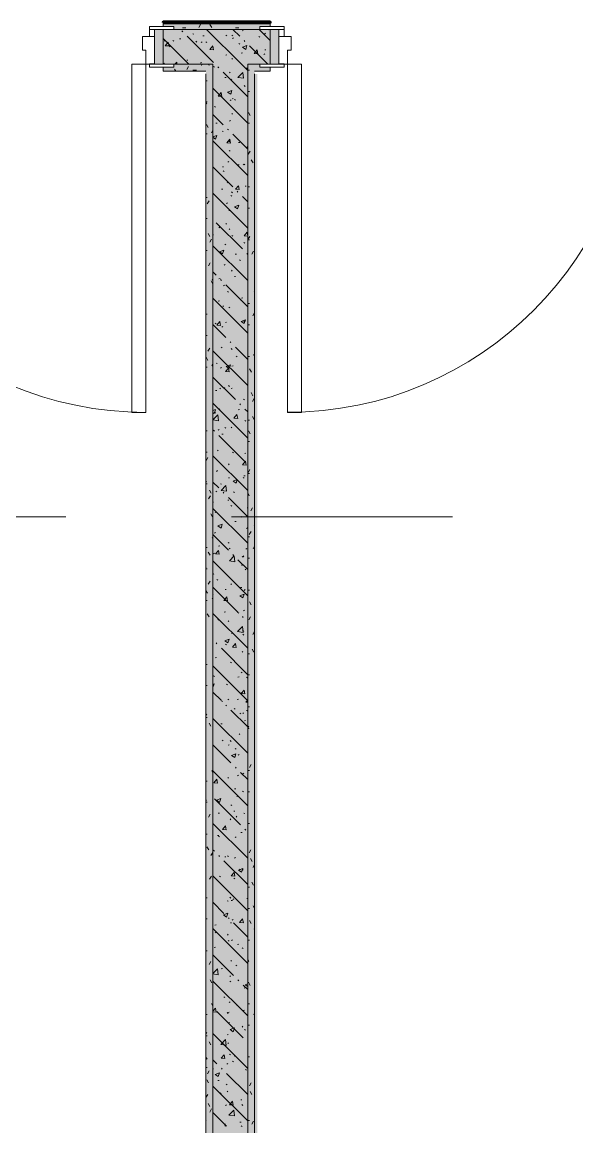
# Model space of a CAD drawing. Header units: millimetres. Extents: x -3817 to 677485, y -22715 to 103890.
# Drawn here: x 78696 to 80290, y 7959 to 11132 of the extents above; entities that cross this region are included whole.
import ezdxf

# ---------------------------------------------------------------- set-up
doc = ezdxf.new("R2010")
doc.units = ezdxf.units.MM
doc.layers.add('PDF _Геометрия', color=7, linetype='Continuous', true_color=0x1d1d1d)
doc.layers.add('PDF _Сплошная заливка', color=7, linetype='Continuous', true_color=0xffffff)

msp = doc.modelspace()

# ---------------------------------------------------------------- hatches: boundary and pattern name
at = {"layer": 'PDF _Сплошная заливка', "transparency": 33554559}
h = msp.add_hatch(color=256, dxfattribs=at)
h.paths.add_polyline_path([(81973.3, 11011.3), (82073.3, 11011.3), (82073.3, 11111.3), (80508.3, 11111.3), (80508.3, 11011.3), (81565, 11011.3)], flags=0)
h.paths.add_polyline_path([(76223.3, 11011.3), (76223.3, 11111.3), (75943.3, 11111.3), (75943.3, 11011.3), (76193.3, 11011.3)], flags=0)
h.paths.add_polyline_path([(77173.3, 11011.3), (78001.3, 11011.3), (78001.3, 11111.3), (77173.3, 11111.3)], flags=0)
h.paths.add_polyline_path([(79408.3, 11011.3), (79408.3, 11111.3), (79101.3, 11111.3), (79101.3, 11011.3), (79378.3, 11011.3)], flags=0)
h = msp.add_hatch(color=256, dxfattribs=at)
h.paths.add_polyline_path([(77971.3, 11111.3), (77971.3, 11119.3), (78001.3, 11119.3), (78001.3, 11131.4), (77173.3, 11131.4), (77173.3, 11119.3), (77203.3, 11119.3), (77203.3, 11111.3), (77854.1, 11111.3)], flags=0)
h.paths.add_polyline_path([(80873.3, 11111.3), (80873.3, 11131.4), (80508.3, 11131.4), (80508.3, 11119.3), (80538.3, 11119.3), (80538.3, 11111.3)], flags=0)
h.paths.add_polyline_path([(79378.3, 11111.3), (79378.3, 11119.3), (79408.3, 11119.3), (79408.3, 11131.4), (79101.3, 11131.4), (79101.3, 11119.3), (79131.3, 11119.3), (79131.3, 11111.3)], flags=0)
h.paths.add_polyline_path([(76193.3, 11111.3), (76193.3, 11119.3), (76223.3, 11119.3), (76223.3, 11131.4), (75953.3, 11131.4), (75953.3, 11111.3)], flags=0)
h = msp.add_hatch(color=256, dxfattribs=at)
h.paths.add_polyline_path([(78001.3, 10991.4), (78001.3, 11003.3), (77971.3, 11003.3), (77971.3, 11011.3), (77684.2, 11011.3), (77684.2, 10991.4), (77971.3, 10991.4)], flags=0)
h.paths.add_polyline_path([(79243.7, 10991.4), (79243.7, 11011.3), (79131.3, 11011.3), (79131.3, 11003.3), (79101.3, 11003.3), (79101.3, 10991.4), (79223.7, 10991.4)], flags=0)
for points in [[(79338.4, 5661.3), (79343.7, 5661.3), (79343.7, 11011.3), (79243.7, 11011.3), (79243.7, 5661.3)], [(79343.7, 5681.3), (79363.7, 5681.3), (79363.7, 10991.4), (79343.7, 10991.4), (79343.7, 6668)]]:
    msp.add_hatch(color=256, dxfattribs=at).paths.add_polyline_path(points)
h = msp.add_hatch(color=256, dxfattribs=at)
h.paths.add_polyline_path([(80508.3, 10991.4), (81953.3, 10991.4), (81953.3, 11011.3), (80538.3, 11010.9), (80538.3, 11003.3), (80508.3, 11003.3)], flags=0)
h.paths.add_polyline_path([(79408.3, 10991.4), (79408.3, 11003.3), (79378.3, 11003.3), (79378.3, 11011.3), (79343.7, 11011.3), (79343.7, 10991.4), (79378.3, 10991.4)], flags=0)

# ---------------------------------------------------------------- linework, layer by layer
at = {"layer": 'PDF _Геометрия', "color": 253, "lineweight": 13, "true_color": 0xaaaaaa}
for points in [[(79061.3, 11119.3), (79061.3, 11111.3), (79131.3, 11111.3), (79131.3, 11119.3)], [(79061.3, 11111.3), (79061.3, 11091.4), (79076.3, 11091.4), (79076.3, 11111.3)], [(79076.3, 11111.3), (79076.3, 11011.3), (79101.3, 11011.3), (79101.3, 11111.3)], [(79448.3, 11119.3), (79378.3, 11119.3), (79378.3, 11111.3), (79448.3, 11111.3)], [(79433.3, 11111.3), (79408.3, 11111.3), (79408.3, 11011.3), (79433.3, 11011.3)], [(79448.3, 11111.3), (79433.3, 11111.3), (79433.3, 11091.4), (79448.3, 11091.4)], [(79051.3, 11011.3), (79076.3, 11011.3), (79076.3, 11091.4), (79041.3, 11091.4), (79041.3, 11051.3), (79051.3, 11051.3)], [(79458.3, 11011.3), (79458.3, 11051.3), (79468.3, 11051.3), (79468.3, 11091.4), (79433.3, 11091.4), (79433.3, 11011.3)], [(79061.3, 11012.4), (79061.3, 11011.3), (79076.3, 11011.3), (79076.3, 11012.4)], [(79448.3, 11012.4), (79433.3, 11012.4), (79433.3, 11011.3), (79448.3, 11011.3)], [(79051.3, 10011.3), (79051.3, 11011.3), (79011.3, 11011.3), (79011.3, 10011.3)], [(79061.3, 11011.3), (79061.3, 11003.3), (79131.3, 11003.3), (79131.3, 11011.3)], [(79448.3, 11011.3), (79378.3, 11011.3), (79378.3, 11003.3), (79448.3, 11003.3)], [(79458.3, 10011.3), (79498.3, 10011.3), (79498.3, 11011.3), (79458.3, 11011.3)]]:
    msp.add_lwpolyline(points, close=True, dxfattribs=at)
at = {"layer": 'PDF _Геометрия', "color": 231, "lineweight": 70, "true_color": 0xff80c0}
msp.add_lwpolyline([(79101.3, 11131.4), (79408.3, 11131.4), (79408.3, 11132.4), (79101.3, 11132.4)], close=True, dxfattribs=at)
at = {"layer": 'PDF _Геометрия', "color": 9, "lineweight": 9, "true_color": 0xc0c0c0}
for points in [[(79408.3, 11119.3), (79408.3, 11131.4), (79101.3, 11131.4), (79101.3, 11119.3)], [(79101.3, 11111.3), (79101.3, 11011.3)], [(79408.3, 11011.3), (79408.3, 11111.3)], [(78223.3, 5661.3), (79243.7, 5661.3), (79243.7, 5681.3), (79243.7, 10991.4), (79243.7, 11011.3), (79131.3, 11011.3), (79243.7, 11011.3), (79243.7, 5661.3), (78223.3, 5661.3)], [(78223.3, 5211.4), (79423.7, 5211.4), (79423.7, 5461.3), (79423.7, 5661.3), (79343.7, 5661.3), (79343.7, 5681.3), (79343.7, 10991.4), (79343.7, 11011.3), (79378.3, 11011.3), (79343.7, 11011.3), (79343.7, 5661.3), (79423.7, 5661.3), (79423.7, 5681.3), (79442.2, 5681.3)], [(79101.3, 11003.3), (79101.3, 10991.4), (79223.7, 10991.4)], [(79363.7, 10991.4), (79408.3, 10991.4), (79408.3, 11003.3)]]:
    msp.add_lwpolyline(points, dxfattribs=at)
msp.add_lwpolyline([(79378.3, 11111.3), (79131.3, 11111.3)], close=True, dxfattribs=at)
at = {"layer": 'PDF _Геометрия', "color": 253, "lineweight": 9, "true_color": 0x9b9b9b}
for points in [[(79156, 11116.3), (79166, 11116.3)], [(79198.6, 11128.4), (79196.9, 11131.4)], [(79208.6, 11125.6), (79203.5, 11116.8)], [(79240.3, 11117.2), (79235.2, 11125.9)], [(79247.1, 11131.4), (79245.2, 11128)], [(79308.4, 11116.3), (79318.4, 11116.3)], [(79136.9, 10991.4), (79133.7, 10996.9)], [(79174, 11004.7), (79169, 10996)], [(79186.5, 10994.4), (79196.5, 10994.4)], [(79213, 11011.3), (79210.6, 11007.2)], [(79233.2, 11007.5), (79231, 11011.3)], [(79343.7, 10994.4), (79348.9, 10994.4)], [(79378.1, 10992.5), (79377.4, 10991.4)], [(79223.7, 10963.9), (79227, 10963.9)], [(79343.7, 10933.4), (79348.9, 10933.4)], [(79223.7, 10903), (79227, 10903)], [(79226.1, 10897.9), (79223.7, 10902)], [(79351, 10864.4), (79346, 10873.1)], [(79230.2, 10829.8), (79225.2, 10838.6)], [(79343.7, 10842), (79348.9, 10842)], [(79223.7, 10811.5), (79227, 10811.5)], [(79243.7, 10820.7), (79240, 10814.2)], [(79350.6, 10762), (79345.6, 10753.3)], [(79359.2, 10728.3), (79354.2, 10737.1)], [(79343.7, 10659.1), (79348.9, 10659.1)], [(79223.7, 10628.6), (79227, 10628.6)], [(79232.8, 10618.8), (79227.7, 10610.1)], [(79343.7, 10598.1), (79348.9, 10598.1)], [(79223.7, 10567.7), (79227, 10567.7)], [(79235.4, 10516.1), (79230.3, 10524.8)], [(79239.8, 10509.2), (79234.8, 10500.5)], [(79345, 10509), (79343.7, 10511.3)], [(79343.7, 10506.7), (79348.9, 10506.7)], [(79349.5, 10516.3), (79344.5, 10507.5)], [(79223.7, 10476.2), (79227, 10476.2)], [(79360.7, 10474.6), (79355.6, 10465.9)], [(79235.8, 10441.1), (79230.7, 10432.4)], [(79243.5, 10380), (79238.5, 10388.7)], [(79243.7, 10394), (79241.9, 10390.8)], [(79363.7, 10358), (79362.7, 10356.2)], [(79363.7, 10354.7), (79363.4, 10355.3)], [(79343.7, 10323.8), (79348.9, 10323.8)], [(79223.7, 10293.4), (79227, 10293.4)], [(79363.7, 10296.9), (79358.6, 10288.2)], [(79343.7, 10262.9), (79348.9, 10262.9)], [(79223.7, 10232.4), (79227, 10232.4)], [(79234.7, 10195.4), (79229.6, 10186.7)], [(79229.4, 10160.7), (79224.4, 10169.4)], [(79343.7, 10171.4), (79348.9, 10171.4)], [(79363.7, 10171.8), (79360.4, 10177.6)], [(79223.7, 10141), (79227, 10141)], [(79243.7, 10150.2), (79240.8, 10145.1)], [(79354.3, 10127.2), (79349.3, 10135.9)], [(79358.4, 10059.2), (79353.4, 10067.9)], [(79362.6, 10051.2), (79357.5, 10042.5)], [(79362.5, 9991.1), (79357.4, 9999.8)], [(79343.7, 9988.6), (79348.9, 9988.6)], [(79223.7, 9958.1), (79227, 9958.1)], [(79351.3, 9949.5), (79346.3, 9958.2)], [(79343.7, 9927.6), (79348.9, 9927.6)], [(79223.7, 9897.1), (79227, 9897.1)], [(79229.5, 9881.6), (79224.5, 9872.9)], [(79344.2, 9839.8), (79343.7, 9840.7)], [(79350.3, 9847.1), (79345.3, 9838.4)], [(79225.4, 9813.6), (79223.7, 9810.7)], [(79343.7, 9836.1), (79348.9, 9836.1)], [(79223.7, 9805.7), (79227, 9805.7)], [(79238.7, 9778.9), (79233.6, 9787.6)], [(79348.3, 9771.8), (79343.7, 9779.7)], [(79236.6, 9772), (79231.5, 9763.3)], [(79242.7, 9710.8), (79237.7, 9719.5)], [(79357.4, 9737.4), (79352.4, 9728.7)], [(79363.7, 9684.1), (79362.6, 9686.1)], [(79243.7, 9648.1), (79241.8, 9651.5)], [(79343.7, 9653.3), (79348.9, 9653.3)], [(79353.3, 9669.4), (79348.3, 9660.7)], [(79223.7, 9622.8), (79227, 9622.8)], [(79363.7, 9626.5), (79359.4, 9619)], [(79235.7, 9601.2), (79230.6, 9609.9)], [(79343.7, 9592.3), (79348.9, 9592.3)], [(79224.3, 9567.9), (79223.7, 9566.9)], [(79223.7, 9561.8), (79227, 9561.8)], [(79224.5, 9559.5), (79223.7, 9560.9)], [(79235.5, 9526.2), (79230.4, 9517.5)], [(79228.6, 9491.5), (79223.7, 9499.9)], [(79343.7, 9500.9), (79348.9, 9500.9)], [(79223.7, 9470.4), (79227, 9470.4)], [(79243.7, 9479.6), (79241.6, 9475.9)], [(79353.5, 9458), (79348.5, 9466.7)], [(79232.7, 9423.5), (79227.6, 9432.2)], [(79352.2, 9423.6), (79347.2, 9414.9)], [(79363.4, 9382), (79358.3, 9373.3)], [(79361.7, 9322), (79356.6, 9330.7)], [(79343.7, 9318), (79348.9, 9318)], [(79223.7, 9287.5), (79227, 9287.5)], [(79343.7, 9257), (79348.9, 9257)], [(79223.7, 9226.5), (79227, 9226.5)], [(79226.2, 9144.4), (79223.7, 9140.2)], [(79343.7, 9165.6), (79348.9, 9165.6)], [(79223.7, 9135.1), (79227, 9135.1)], [(79237.9, 9109.7), (79232.8, 9118.4)], [(79347, 9109.9), (79343.7, 9104.2)], [(79347.5, 9102.6), (79343.7, 9109.2)], [(79243.7, 9052.9), (79243.5, 9052.5)], [(79243.7, 8977.6), (79241, 8982.3)], [(79343.7, 8982.7), (79348.9, 8982.7)], [(79354.1, 9000.2), (79349.1, 8991.5)], [(79223.7, 8952.2), (79227, 8952.2)], [(79343.7, 8921.7), (79348.9, 8921.7)], [(79225.1, 8898.7), (79223.7, 8896.3)], [(79223.7, 8891.3), (79227, 8891.3)], [(79236.3, 8857.1), (79231.2, 8848.4)], [(79343.7, 8830.3), (79348.9, 8830.3)], [(79223.7, 8799.8), (79227, 8799.8)], [(79231.9, 8754.3), (79226.8, 8763)], [(79363.7, 8769.7), (79362.9, 8771.2)], [(79243.3, 8747.4), (79238.3, 8738.7)], [(79353, 8754.5), (79348, 8745.8)], [(79356.8, 8720.8), (79351.8, 8729.5)], [(79363.7, 8712.1), (79359.1, 8704.1)], [(79239.3, 8679.4), (79234.2, 8670.7)], [(79343.7, 8647.4), (79348.9, 8647.4)], [(79360.9, 8652.8), (79355.8, 8661.5)], [(79223.7, 8617), (79227, 8617)], [(79343.7, 8586.5), (79348.9, 8586.5)], [(79363.7, 8586.9), (79359.9, 8593.5)], [(79223.7, 8556), (79227, 8556)], [(79353.8, 8543.1), (79348.8, 8551.8)], [(79363.7, 8529.2), (79362.1, 8526.4)], [(79343.7, 8495), (79348.9, 8495)], [(79223.7, 8464.6), (79227, 8464.6)], [(79238.2, 8433.6), (79233.1, 8424.9)], [(79346.7, 8433.5), (79343.7, 8438.6)], [(79241.1, 8372.5), (79236.1, 8381.2)], [(79343.8, 8372.7), (79343.7, 8372.6)], [(79350.8, 8365.4), (79345.8, 8374.1)], [(79243.7, 8307), (79240.2, 8313.2)], [(79343.7, 8312.1), (79348.9, 8312.1)], [(79363.7, 8285.4), (79361, 8280.7)], [(79223.7, 8281.7), (79227, 8281.7)], [(79225.9, 8229.5), (79223.7, 8225.8)], [(79223.7, 8220.7), (79227, 8220.7)], [(79343.7, 8251.2), (79348.9, 8251.2)], [(79238.1, 8194.8), (79233.1, 8203.5)], [(79227, 8153.2), (79223.7, 8158.8)], [(79343.7, 8159.8), (79348.9, 8159.8)], [(79223.7, 8129.3), (79227, 8129.3)], [(79231.1, 8085.1), (79226, 8093.8)], [(79233, 8119.9), (79228, 8111.2)], [(79353.8, 8085.3), (79348.8, 8076.6)], [(79228.9, 8051.8), (79223.9, 8043.1)], [(79356, 8051.7), (79351, 8060.4)], [(79235.2, 8017.1), (79230.1, 8025.8)], [(79240.1, 8010.2), (79235, 8001.5)], [(79224, 7975.5), (79223.7, 7975.9)], [(79343.7, 7976.9), (79348.9, 7976.9)], [(79360.9, 7975.6), (79355.9, 7966.9)]]:
    msp.add_lwpolyline(points, dxfattribs=at)
at = {"layer": 'PDF _Геометрия', "color": 252, "lineweight": 9, "true_color": 0x878787}
for points in [[(79343.7, 10993.4), (79325.7, 11011.3), (79225.7, 11111.3)], [(79320.9, 11091.7), (79301.2, 11111.3)], [(79327.5, 11107.6), (79330.9, 11108)], [(79408.3, 11079.7), (79376.6, 11111.3)], [(79403.7, 11111.3), (79404.7, 11110.4)], [(79174.9, 11011.3), (79101.3, 11085)], [(79103.4, 11078.1), (79106.7, 11078.5)], [(79128.5, 11079.3), (79131.3, 11077.5)], [(79147.9, 11083.9), (79151.2, 11084.4)], [(79157.4, 11104.3), (79154.9, 11106.8)], [(79245.4, 11016.3), (79170, 11091.7)], [(79185.9, 11099.1), (79188.7, 11097.3)], [(79194.8, 11077.1), (79197.3, 11074.8)], [(79215.2, 11092.8), (79218.6, 11093.2)], [(79280.8, 11095.1), (79283.6, 11093.3)], [(79298.5, 11094.9), (79301, 11092.6)], [(79300, 11084.8), (79302.7, 11086.8)], [(79336, 11076.6), (79333.5, 11079.1)], [(79375.7, 11091.1), (79378.6, 11089.3)], [(79392.4, 11098.1), (79395, 11100.1)], [(79117.7, 11063.7), (79107.1, 11064.6), (79115.6, 11074.8)], [(79117.7, 11063.6), (79115.6, 11074.7)], [(79118.9, 11060.9), (79121.6, 11062.9)], [(79210.2, 11073.4), (79212.9, 11075.4)], [(79223.4, 11075.2), (79226.2, 11073.4)], [(79245.2, 11052.5), (79234.6, 11053.4), (79243.2, 11063.7)], [(79245.2, 11052.4), (79243.2, 11063.6)], [(79318.3, 11071.2), (79321.1, 11069.4)], [(79338.1, 11054.1), (79329.3, 11060), (79341.7, 11064.8)], [(79338.1, 11054), (79341.7, 11064.7)], [(79401.2, 11011.3), (79348.5, 11064)], [(79372.7, 11041.4), (79362.1, 11042.3), (79370.7, 11052.5)], [(79372.7, 11041.3), (79370.7, 11052.4)], [(79392.6, 11052.2), (79395.9, 11052.6)], [(79101.3, 11013.8), (79104.5, 11014.3)], [(79134.2, 11011.3), (79139.9, 11017.3)], [(79140.6, 11011.3), (79139.9, 11017.3)], [(79168.5, 11022.7), (79171.8, 11023.1)], [(79208, 11014.2), (79210.7, 11016.2)], [(79280.8, 11037.5), (79284.1, 11037.9)], [(79297.8, 11025.6), (79300.5, 11027.6)], [(79325.3, 11043.3), (79328.6, 11043.8)], [(79390.2, 11038.9), (79392.9, 11041)], [(79245.4, 11004.7), (79248.3, 11002.9)], [(79260.5, 11001.2), (79258, 11003.7)], [(79343.7, 10918), (79273.1, 10988.6)], [(79291.2, 10988.8), (79293.7, 10986.5)], [(79331.7, 10971), (79315.8, 10973.5), (79329.7, 10987.9)], [(79331.7, 10971), (79329.7, 10987.9)], [(79340.4, 11000.7), (79343.2, 10998.9)], [(79278.5, 10973.2), (79281.8, 10973.6)], [(79295.7, 10966.4), (79298.3, 10968.4)], [(79333.8, 10949.8), (79336.3, 10947.5)], [(79343.7, 10842.5), (79243.7, 10942.5)], [(79269.9, 10918.8), (79259.3, 10919.7), (79267.8, 10929.9)], [(79269.9, 10918.7), (79267.8, 10929.9)], [(79294.9, 10925.1), (79286, 10931.1), (79298.5, 10935.9)], [(79294.9, 10925.1), (79298.5, 10935.8)], [(79248.3, 10890), (79251.1, 10888.2)], [(79293.5, 10907.2), (79296.2, 10909.3)], [(79299.1, 10911.9), (79302.4, 10912.4)], [(79305.7, 10909.9), (79308.6, 10908.1)], [(79343.2, 10886), (79343.7, 10885.7)], [(79273.1, 10837.7), (79243.7, 10867.1)], [(79298, 10869.7), (79300.5, 10867.5)], [(79252.3, 10841.8), (79255.6, 10842.2)], [(79288.2, 10822.6), (79285.7, 10825.2)], [(79291.4, 10848), (79294, 10850.1)], [(79243.7, 10802.5), (79255.2, 10806.9)], [(79243.7, 10801.5), (79251.6, 10796.2)], [(79343.7, 10691.6), (79243.7, 10791.6)], [(79251.6, 10796.1), (79255.2, 10806.9)], [(79270.4, 10819.5), (79273.2, 10817.7)], [(79294.5, 10785), (79283.9, 10786), (79292.5, 10796.2)], [(79289.2, 10788.8), (79291.9, 10790.9)], [(79294.6, 10785), (79292.5, 10796.1)], [(79343.7, 10767.1), (79300.8, 10810.1)], [(79290.7, 10763.7), (79293.1, 10761.4)], [(79317.8, 10786.5), (79321.1, 10786.9)], [(79343.7, 10770.2), (79339.4, 10770.8), (79343.7, 10775.3)], [(79287, 10729.6), (79289.7, 10731.7)], [(79300.8, 10659.2), (79243.7, 10716.2)], [(79271, 10716.3), (79274.4, 10716.8)], [(79273.2, 10704.8), (79276, 10703)], [(79315.5, 10722.2), (79318.9, 10722.6)], [(79330.6, 10724.6), (79333.5, 10722.8)], [(79333.3, 10724.6), (79335.8, 10722.3)], [(79284.9, 10670.5), (79287.5, 10672.5)], [(79343.7, 10540.7), (79243.7, 10640.7)], [(79268.8, 10652.1), (79272.1, 10652.5)], [(79295.3, 10634.3), (79298.1, 10632.5)], [(79297.5, 10644.6), (79300, 10642.3)], [(79319.2, 10651.3), (79308.6, 10652.2), (79317.2, 10662.4)], [(79315.9, 10644.1), (79313.3, 10646.6)], [(79319.2, 10651.2), (79317.2, 10662.4)], [(79343.7, 10616.2), (79328.4, 10631.5)], [(79336.1, 10660.9), (79339.4, 10661.4)], [(79282.7, 10611.3), (79285.4, 10613.3)], [(79314.5, 10595.7), (79305.6, 10601.6), (79318.1, 10606.4)], [(79314.5, 10595.6), (79318.1, 10606.4)], [(79289.3, 10590.8), (79292.7, 10591.2)], [(79328.4, 10480.7), (79253, 10556.1)], [(79260.6, 10543.4), (79263.5, 10541.6)], [(79280.5, 10552.1), (79283.2, 10554.1)], [(79290.2, 10538.5), (79292.6, 10536.2)], [(79243.7, 10520.8), (79245.9, 10521.1)], [(79298.1, 10519.5), (79301, 10517.7)], [(79343.7, 10517.6), (79333.3, 10518.5), (79341.8, 10528.7)], [(79343.7, 10518.3), (79341.8, 10528.6)], [(79343.7, 10389.9), (79243.7, 10489.9)], [(79271.2, 10466.7), (79262.4, 10472.7), (79274.8, 10477.5)], [(79271.2, 10466.7), (79274.8, 10477.4)], [(79278.4, 10492.9), (79281, 10494.9)], [(79332.8, 10499.5), (79335.2, 10497.2)], [(79308.1, 10465.3), (79311.4, 10465.8)], [(79320.2, 10449), (79323, 10447.2)], [(79343.5, 10465.6), (79341, 10468.1)], [(79253, 10405.2), (79243.7, 10414.5)], [(79276.2, 10433.7), (79278.9, 10435.7)], [(79297, 10419.4), (79299.4, 10417.2)], [(79261.3, 10395.2), (79264.6, 10395.7)], [(79268.1, 10390.1), (79265.6, 10392.7)], [(79305.8, 10401.1), (79309.1, 10401.5)], [(79274.1, 10374.5), (79276.7, 10376.6)], [(79343.7, 10314.5), (79280.7, 10377.6)], [(79285.6, 10358.2), (79288.4, 10356.4)], [(79343.7, 10239), (79243.7, 10339)], [(79259, 10331), (79262.4, 10331.4)], [(79271.9, 10315.3), (79274.6, 10317.4)], [(79323.1, 10334.3), (79325.9, 10332.5)], [(79326.4, 10339.8), (79329.7, 10340.3)], [(79289.6, 10313.4), (79292.1, 10311.1)], [(79280.7, 10226.7), (79243.7, 10263.6)], [(79250.2, 10267.8), (79253, 10266)], [(79265.7, 10261.2), (79255.1, 10262.2), (79263.6, 10272.4)], [(79265.7, 10261.2), (79263.6, 10272.3)], [(79269.7, 10256.1), (79272.4, 10258.2)], [(79279.6, 10269.7), (79282.9, 10270.1)], [(79334.1, 10266.2), (79325.2, 10272.2), (79337.7, 10277)], [(79332.2, 10274.3), (79334.7, 10272.1)], [(79334.1, 10266.2), (79337.7, 10276.9)], [(79343.7, 10088.1), (79243.7, 10188.1)], [(79267.6, 10196.9), (79270.2, 10199)], [(79295.7, 10211.6), (79293.2, 10214.1)], [(79296.4, 10194.3), (79298.9, 10192)], [(79343.7, 10163.6), (79308.3, 10199)], [(79310.5, 10172.9), (79313.3, 10171.1)], [(79253.1, 10153), (79255.9, 10151.2)], [(79265.4, 10137.8), (79268.1, 10139.8)], [(79290.4, 10127.5), (79279.7, 10128.4), (79288.3, 10138.6)], [(79290.8, 10137.3), (79282, 10143.3), (79294.4, 10148)], [(79290.4, 10127.4), (79288.3, 10138.6)], [(79290.8, 10137.2), (79294.4, 10148)], [(79298.3, 10144.2), (79301.7, 10144.7)], [(79342.9, 10150.1), (79343.7, 10150.2)], [(79308.3, 10048.2), (79243.7, 10112.8)], [(79251.6, 10074.1), (79254.9, 10074.5)], [(79263.3, 10078.6), (79265.9, 10080.6)], [(79275.1, 10082.5), (79277.9, 10080.7)], [(79289.1, 10088.2), (79291.6, 10085.9)], [(79296.1, 10080), (79299.4, 10080.4)], [(79343.7, 9937.3), (79243.7, 10037.3)], [(79323.4, 10033.1), (79320.9, 10035.6)], [(79331.7, 10049.2), (79334.2, 10046.9)], [(79243.7, 10016.3), (79251.2, 10019.1)], [(79243.7, 10010.9), (79247.6, 10008.4)], [(79259.8, 9987.3), (79244, 9989.8), (79257.8, 10004.2)], [(79247.6, 10008.3), (79251.2, 10019)], [(79249.3, 10009.8), (79252.6, 10010.3)], [(79259.8, 9987.3), (79257.8, 10004.1)], [(79261.1, 10019.4), (79263.7, 10021.4)], [(79315, 9993.7), (79304.4, 9994.7), (79313, 10004.9)], [(79315, 9993.7), (79313, 10004.8)], [(79316.6, 10018.7), (79320, 10019.1)], [(79343.7, 10012.8), (79336, 10020.5)], [(79278, 9967.8), (79280.8, 9966)], [(79295.9, 9969.2), (79298.4, 9966.9)], [(79335.4, 9987.7), (79338.2, 9985.9)], [(79248, 9957.7), (79245.4, 9960.2)], [(79258.9, 9960.2), (79261.6, 9962.2)], [(79336, 9869.7), (79260.5, 9945.1)], [(79269.9, 9948.6), (79273.2, 9949)], [(79256.8, 9901), (79259.4, 9903)], [(79343.7, 9786.4), (79243.7, 9886.4)], [(79300, 9897.3), (79302.8, 9895.5)], [(79339.7, 9860), (79329.1, 9860.9), (79337.7, 9871.2)], [(79335.4, 9893.2), (79338.7, 9893.7)], [(79339.7, 9859.9), (79337.7, 9871.1)], [(79254.6, 9841.8), (79257.3, 9843.9)], [(79288.6, 9863.1), (79291, 9860.8)], [(79260.5, 9794.2), (79243.7, 9811)], [(79265.4, 9806.4), (79268.2, 9804.6)], [(79288.6, 9823.1), (79291.9, 9823.5)], [(79310.4, 9807.8), (79301.6, 9813.8), (79314, 9818.6)], [(79310.4, 9807.8), (79314, 9818.5)], [(79331.2, 9824), (79333.7, 9821.8)], [(79333.1, 9829), (79336.5, 9829.4)], [(79252.4, 9782.6), (79255.1, 9784.7)], [(79283.3, 9784.7), (79267.5, 9787.1), (79281.4, 9801.6)], [(79275.6, 9779.1), (79273.1, 9781.6)], [(79283.3, 9784.6), (79281.4, 9801.5)], [(79302.9, 9782.6), (79305.7, 9780.8)], [(79243.7, 9753.2), (79245.2, 9753.4)], [(79286.4, 9758.8), (79289.7, 9759.3)], [(79343.7, 9711), (79288.2, 9766.6)], [(79295.4, 9744), (79297.9, 9741.7)], [(79343.7, 9635.5), (79243.7, 9735.5)], [(79250.3, 9723.4), (79252.9, 9725.5)], [(79324.9, 9712), (79327.8, 9710.2)], [(79342.6, 9736.8), (79343.7, 9737.6)], [(79267.2, 9678.9), (79258.3, 9684.9), (79270.8, 9689.7)], [(79267.2, 9678.9), (79270.8, 9689.6)], [(79306.9, 9697.6), (79310.2, 9698)], [(79340.5, 9677.6), (79343.1, 9679.6)], [(79288.2, 9615.7), (79243.7, 9660.1)], [(79248.1, 9664.3), (79250.8, 9666.3)], [(79260.1, 9627.4), (79263.5, 9627.9)], [(79288.1, 9637.9), (79290.5, 9635.7)], [(79290.3, 9621.2), (79293.1, 9619.4)], [(79338.3, 9618.4), (79341, 9620.4)], [(79343.7, 9484.7), (79243.7, 9584.7)], [(79246, 9605.1), (79248.6, 9607.1)], [(79261.5, 9603.7), (79250.9, 9604.6), (79259.5, 9614.8)], [(79261.5, 9603.6), (79259.5, 9614.8)], [(79306.9, 9582.1), (79291.1, 9584.5), (79304.9, 9598.9)], [(79303.3, 9600.6), (79300.8, 9603.1)], [(79306.9, 9582), (79305, 9598.9)], [(79343.7, 9560.1), (79315.9, 9588)], [(79327.8, 9597.3), (79330.6, 9595.5)], [(79330.7, 9598.9), (79333.1, 9596.6)], [(79325.7, 9572.1), (79329, 9572.5)], [(79336.1, 9559.2), (79338.8, 9561.2)], [(79243.8, 9545.9), (79246.5, 9547.9)], [(79254.9, 9530.8), (79257.8, 9529)], [(79315.9, 9437.2), (79243.7, 9509.3)], [(79278.9, 9502), (79282.2, 9502.4)], [(79294.9, 9518.9), (79297.3, 9516.6)], [(79330, 9478.4), (79321.2, 9484.4), (79333.6, 9489.1)], [(79323.4, 9507.8), (79326.7, 9508.3)], [(79330, 9478.3), (79333.6, 9489.1)], [(79334, 9500), (79336.6, 9502.1)], [(79243.7, 9488.3), (79244.3, 9488.7)], [(79286.2, 9469.9), (79275.6, 9470.9), (79284.1, 9481.1)], [(79286.2, 9469.9), (79284.1, 9481)], [(79343.7, 9333.8), (79243.7, 9433.8)], [(79276.6, 9437.7), (79279.9, 9438.1)], [(79315.2, 9436), (79318.1, 9434.2)], [(79331.8, 9440.8), (79334.5, 9442.9)], [(79257.8, 9416.1), (79260.6, 9414.3)], [(79287.5, 9412.8), (79290, 9410.5)], [(79330.5, 9379.4), (79314.7, 9381.9), (79328.5, 9396.3)], [(79330.9, 9422.1), (79328.4, 9424.6)], [(79330.5, 9379.4), (79328.5, 9396.3)], [(79343.7, 9409.3), (79343.5, 9409.5)], [(79297.2, 9376.4), (79300.5, 9376.9)], [(79329.7, 9381.6), (79332.3, 9383.7)], [(79330.1, 9373.7), (79332.6, 9371.5)], [(79255.5, 9346.6), (79253, 9349.2)], [(79343.5, 9258.6), (79268.1, 9334.1)], [(79286.8, 9349.5), (79277.9, 9355.4), (79290.4, 9360.2)], [(79279.9, 9345.6), (79282.7, 9343.8)], [(79286.8, 9349.4), (79290.4, 9360.1)], [(79310.9, 9336.2), (79300.2, 9337.1), (79308.8, 9347.4)], [(79310.9, 9336.1), (79308.8, 9347.3)], [(79250.4, 9306.3), (79253.7, 9306.8)], [(79327.5, 9322.5), (79330.2, 9324.5)], [(79343.7, 9182.9), (79243.7, 9282.9)], [(79294.3, 9293.7), (79296.8, 9291.4)], [(79245.2, 9254.7), (79248.1, 9252.9)], [(79315.9, 9251), (79319.3, 9251.4)], [(79325.3, 9263.3), (79328, 9265.3)], [(79340.1, 9250.7), (79343, 9248.9)], [(79243.7, 9230), (79247.1, 9231.3)], [(79243.7, 9221.1), (79247.1, 9231.2)], [(79268.1, 9183.2), (79243.7, 9207.5)], [(79282.7, 9230.8), (79285.5, 9229)], [(79323.2, 9204.1), (79325.8, 9206.1)], [(79335.5, 9202.5), (79324.9, 9203.4), (79333.5, 9213.6)], [(79335.5, 9202.4), (79333.5, 9213.5)], [(79269.2, 9180.8), (79272.5, 9181.3)], [(79287, 9187.6), (79289.5, 9185.4)], [(79313.7, 9186.7), (79317, 9187.1)], [(79343.7, 9178.4), (79338.2, 9179.3), (79343.7, 9185)], [(79283.2, 9168.1), (79280.7, 9170.6)], [(79343.7, 9107.5), (79295.7, 9155.5)], [(79304.8, 9160.3), (79307.6, 9158.5)], [(79321, 9144.9), (79323.7, 9146.9)], [(79329.6, 9148.6), (79332.1, 9146.3)], [(79343.7, 9152.9), (79340.8, 9154.9), (79343.7, 9156)], [(79343.7, 9032.1), (79243.7, 9132.1)], [(79266.9, 9116.6), (79270.2, 9117)], [(79334.2, 9125.4), (79337.6, 9125.9)], [(79318.8, 9085.7), (79321.5, 9087.7)], [(79295.7, 9004.7), (79243.7, 9056.7)], [(79270.1, 9069.5), (79273, 9067.7)], [(79287.5, 9055.3), (79290.8, 9055.8)], [(79293.8, 9068.6), (79296.3, 9066.3)], [(79307.6, 9045.6), (79310.5, 9043.8)], [(79306.4, 9020), (79297.5, 9026), (79310, 9030.8)], [(79306.4, 9020), (79310, 9030.7)], [(79316.7, 9026.5), (79319.3, 9028.5)], [(79243.7, 8985.6), (79244, 8985.6)], [(79310.8, 8989.6), (79308.3, 8992.1)], [(79343.7, 8881.2), (79243.7, 8981.2)], [(79257.3, 8946.1), (79246.7, 8947.1), (79255.3, 8957.3)], [(79257.3, 8946.1), (79255.3, 8957.2)], [(79286.5, 8962.5), (79289, 8960.2)], [(79314.5, 8967.3), (79317.2, 8969.4)], [(79343.7, 8956.7), (79323.4, 8977)], [(79329.7, 8975.1), (79332.5, 8973.3)], [(79306.2, 8929.9), (79309.5, 8930.3)], [(79329.1, 8923.4), (79331.6, 8921.2)], [(79323.4, 8826.1), (79248, 8901.6)], [(79263.1, 8891.1), (79254.3, 8897), (79266.7, 8901.8)], [(79263.1, 8891), (79266.7, 8901.8)], [(79312.4, 8908.1), (79315, 8910.2)], [(79259.4, 8859.7), (79262.7, 8860.2)], [(79295.1, 8884.2), (79297.9, 8882.4)], [(79303.9, 8865.6), (79307.3, 8866)], [(79332.6, 8860.4), (79335.4, 8858.6)], [(79343.7, 8730.3), (79243.7, 8830.3)], [(79282, 8812.4), (79271.4, 8813.3), (79280, 8823.5)], [(79282, 8812.3), (79280, 8823.5)], [(79293.3, 8843.4), (79295.8, 8841.2)], [(79310.2, 8848.9), (79312.9, 8851)], [(79257.2, 8795.5), (79260.5, 8795.9)], [(79259.7, 8793.9), (79262.5, 8792.1)], [(79308, 8789.8), (79310.7, 8791.8)], [(79324.5, 8804.3), (79327.8, 8804.8)], [(79338.5, 8811.1), (79336, 8813.6)], [(79248, 8750.7), (79243.7, 8754.9)], [(79263.1, 8735.6), (79260.5, 8738.1)], [(79277.7, 8734.2), (79281.1, 8734.6)], [(79286, 8737.3), (79288.4, 8735.1)], [(79305.9, 8730.6), (79308.5, 8732.6)], [(79343.7, 8654.9), (79275.6, 8723.1)], [(79326, 8690.6), (79317.1, 8696.5), (79329.6, 8701.3)], [(79320, 8699), (79322.8, 8697.2)], [(79326, 8690.5), (79329.6, 8701.2)], [(79328.6, 8698.3), (79331, 8696)], [(79343.7, 8579.5), (79243.7, 8679.5)], [(79262.6, 8679.1), (79265.4, 8677.3)], [(79306.7, 8678.7), (79296.1, 8679.6), (79304.6, 8689.8)], [(79303.7, 8671.4), (79306.4, 8673.4)], [(79306.7, 8678.6), (79304.6, 8689.7)], [(79343.2, 8678.9), (79343.7, 8678.9)], [(79275.6, 8572.2), (79243.7, 8604.1)], [(79284.6, 8608.6), (79287.4, 8606.8)], [(79292.8, 8618.3), (79295.2, 8616)], [(79296.5, 8608.7), (79299.8, 8609.2)], [(79301.5, 8612.2), (79304.2, 8614.2)], [(79341, 8614.6), (79343.7, 8615)], [(79282.7, 8561.6), (79273.9, 8567.6), (79286.3, 8572.4)], [(79282.7, 8561.6), (79286.3, 8572.3)], [(79249.7, 8538.6), (79253, 8539)], [(79290.7, 8557.1), (79288.2, 8559.6)], [(79294.2, 8544.5), (79297.5, 8544.9)], [(79299.4, 8553), (79302, 8555)], [(79343.7, 8504.1), (79303.3, 8544.5)], [(79331.4, 8544.9), (79320.7, 8545.9), (79329.3, 8556.1)], [(79331.4, 8544.9), (79329.3, 8556)], [(79343.7, 8428.6), (79243.7, 8528.6)], [(79250, 8517.8), (79252.8, 8516)], [(79285.4, 8512.2), (79287.9, 8509.9)], [(79247.4, 8474.3), (79250.8, 8474.8)], [(79287.5, 8493.9), (79290.3, 8492.1)], [(79297.2, 8493.8), (79299.9, 8495.9)], [(79314.8, 8483.2), (79318.1, 8483.6)], [(79303.3, 8393.7), (79243.7, 8453.2)], [(79328, 8473.1), (79330.5, 8470.9)], [(79243.7, 8399.2), (79256.6, 8412.6)], [(79258.6, 8395.7), (79256.6, 8412.6)], [(79268, 8413.1), (79271.3, 8413.5)], [(79295.1, 8434.6), (79297.7, 8436.7)], [(79309.5, 8423.4), (79312.3, 8421.6)], [(79243.7, 8398), (79258.6, 8395.7)], [(79292.2, 8393.1), (79294.7, 8390.9)], [(79318.4, 8378.6), (79315.9, 8381.1)], [(79343.7, 8277.7), (79243.7, 8377.7)], [(79292.9, 8375.4), (79295.6, 8377.5)], [(79343.7, 8353.2), (79330.9, 8366)], [(79333.5, 8357.7), (79336.8, 8358.2)], [(79343.7, 8362.4), (79336.7, 8367.1), (79343.7, 8369.8)], [(79274.9, 8332.5), (79277.7, 8330.7)], [(79290.7, 8316.2), (79293.4, 8318.3)], [(79243.7, 8291), (79251.1, 8299.7)], [(79243.7, 8289.4), (79253.2, 8288.6)], [(79253.2, 8288.5), (79251.1, 8299.7)], [(79330.9, 8215.1), (79255.5, 8290.6)], [(79284.9, 8287), (79287.4, 8284.8)], [(79286.7, 8287.6), (79290.1, 8288)], [(79312.4, 8308.6), (79315.2, 8306.8)], [(79331.2, 8293.5), (79334.6, 8293.9)], [(79288.6, 8257.1), (79291.2, 8259.1)], [(79343.7, 8126.9), (79243.7, 8226.9)], [(79284.5, 8223.3), (79287.8, 8223.8)], [(79302.3, 8232.2), (79293.5, 8238.1), (79305.9, 8242.9)], [(79302.3, 8232.1), (79305.9, 8242.9)], [(79327.5, 8248), (79330, 8245.7)], [(79334.4, 8238.1), (79337.3, 8236.3)], [(79282.2, 8193.1), (79266.3, 8195.5), (79280.2, 8210)], [(79282.2, 8193), (79280.2, 8209.9)], [(79286.4, 8197.9), (79289.1, 8199.9)], [(79343.7, 8202.3), (79343.5, 8202.6)], [(79277.8, 8154.9), (79267.2, 8155.8), (79275.8, 8166)], [(79277.8, 8154.8), (79275.8, 8165.9)], [(79291.7, 8168), (79294.2, 8165.7)], [(79305, 8162.1), (79308.4, 8162.5)], [(79255.5, 8139.7), (79243.7, 8151.5)], [(79243.7, 8126.5), (79245.2, 8125.6)], [(79270.6, 8124.6), (79268.1, 8127.1)], [(79284.3, 8138.7), (79286.9, 8140.7)], [(79299.8, 8147.3), (79302.6, 8145.5)], [(79259.1, 8103.3), (79250.2, 8109.2), (79262.7, 8114)], [(79259.1, 8103.2), (79262.7, 8113.9)], [(79343.7, 8051.5), (79283.2, 8112)], [(79337.3, 8123.4), (79340.1, 8121.6)], [(79343.7, 7976), (79243.7, 8076)], [(79258.3, 8092), (79261.6, 8092.4)], [(79282.1, 8079.5), (79284.7, 8081.5)], [(79284.4, 8061.9), (79286.9, 8059.6)], [(79264.4, 8056.9), (79267.3, 8055.1)], [(79302.5, 8021.1), (79291.9, 8022.1), (79300.4, 8032.3)], [(79302.5, 8021.1), (79300.5, 8032.2)], [(79323.8, 8036.6), (79327.1, 8037)], [(79283.2, 7961.2), (79243.7, 8000.6)], [(79279.9, 8020.3), (79282.6, 8022.3)], [(79305.7, 7990.5), (79289.9, 7992.9), (79303.8, 8007.3)], [(79305.7, 7990.4), (79303.8, 8007.3)], [(79327, 8022.9), (79329.5, 8020.6)], [(79277, 7966.5), (79280.3, 7966.9)], [(79321.5, 7972.3), (79324.8, 7972.8)], [(79277.8, 7961.1), (79280.4, 7963.2)], [(79324.7, 7962), (79327.6, 7960.2)]]:
    msp.add_lwpolyline(points, dxfattribs=at)
at = {"layer": 'PDF _Геометрия', "color": 7, "lineweight": 9}
for points in [[(79223.7, 10983.4), (79223.7, 5717.1), (79223.7, 5681.3), (79215.7, 5681.3), (79202.8, 5681.3), (78223.3, 5681.3)], [(79423.7, 5681.3), (79384.7, 5681.3), (79371.7, 5681.3), (79363.7, 5681.3), (79363.7, 5717.1), (79363.7, 10983.4)]]:
    msp.add_lwpolyline(points, dxfattribs=at)
at = {"layer": 'PDF _Геометрия', "color": 253, "lineweight": 9, "true_color": 0xaaaaaa}
for points in [[(77233.8, 9711.4), (78821.3, 9711.4)], [(79297.6, 9711.4), (79932.6, 9711.4)]]:
    msp.add_lwpolyline(points, dxfattribs=at)
for centre, start, end in [((79051.3, 11011.3), 180, 269.9999), ((79458.3, 11011.4), 270.0001, 359.9999)]:
    msp.add_arc(centre, 1000, start, end, dxfattribs=at)
at = {"layer": 'PDF _Сплошная заливка', "lineweight": 35, "transparency": 33554559}
for points in [[(79076.3, 11011.3), (79101.3, 11011.3), (79076.3, 11111.3), (79101.3, 11111.3)], [(79408.3, 11011.3), (79433.3, 11011.3), (79408.3, 11111.3), (79433.3, 11111.3)], [(79243.7, 5681.3), (79243.7, 10991.4), (79223.7, 5681.3), (79223.7, 10991.4)]]:
    msp.add_solid(points, dxfattribs=at)
at = {"layer": 'PDF _Сплошная заливка', "color": 254, "lineweight": 35, "true_color": 0xffb9dc, "transparency": 33554559}
msp.add_solid([(79408.3, 11131.4), (79408.3, 11132.4), (79101.3, 11131.4)], dxfattribs=at)
at = {"layer": 'PDF _Сплошная заливка', "color": 1, "lineweight": 35, "transparency": 33554559}
msp.add_solid([(79371.7, 5681.3), (79371.7, 10983.4), (79363.7, 5681.3), (79363.7, 10983.4)], dxfattribs=at)

doc.saveas('drawing.dxf')
